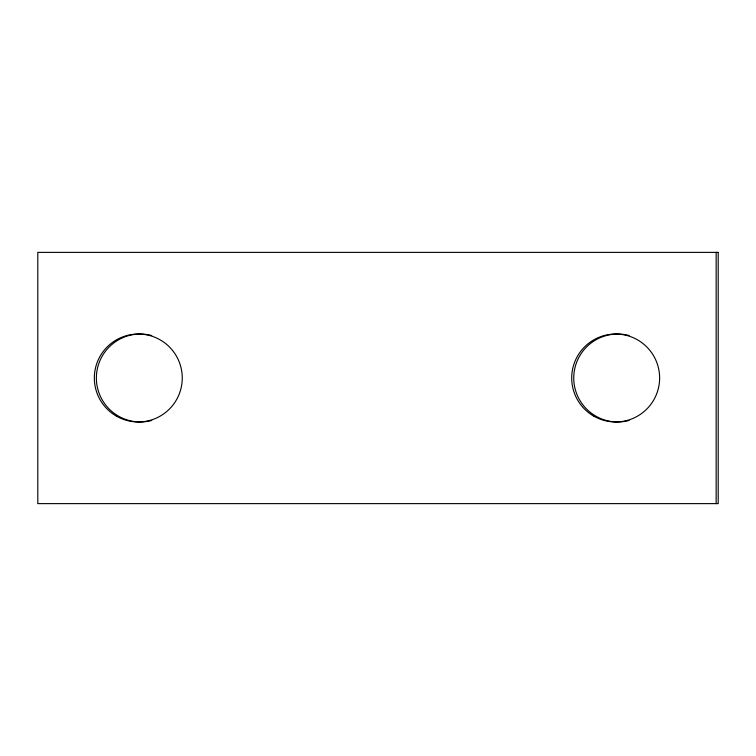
<?xml version="1.0" encoding="UTF-8"?>
<svg xmlns="http://www.w3.org/2000/svg" width="756" height="756" viewBox="0 0 756 756"><rect width="100%" height="100%" fill="white"/><g stroke="black" fill="none" stroke-linecap="round" stroke-linejoin="round"><path stroke-width="1.13" d="M716.149 252.381L716.149 503.619M629.087 420.468A43.971 43.971 0 0 1 573.738 378A43.971 43.971 0 0 1 629.087 335.532M151.72 420.468A43.971 43.971 0 0 1 96.371 378A43.971 43.971 0 0 1 151.72 335.532M718.2 252.381L37.8 252.381L37.8 503.619L718.2 503.619L718.2 252.381M116.311 416.074A43.971 43.971 0 0 0 182.262 378A43.971 43.971 0 0 0 116.311 339.926A43.971 43.971 0 0 0 116.311 416.074M593.677 416.074A43.971 43.971 0 0 0 659.629 378A43.971 43.971 0 0 0 593.677 339.926A43.971 43.971 0 0 0 593.677 416.074"/></g></svg>
